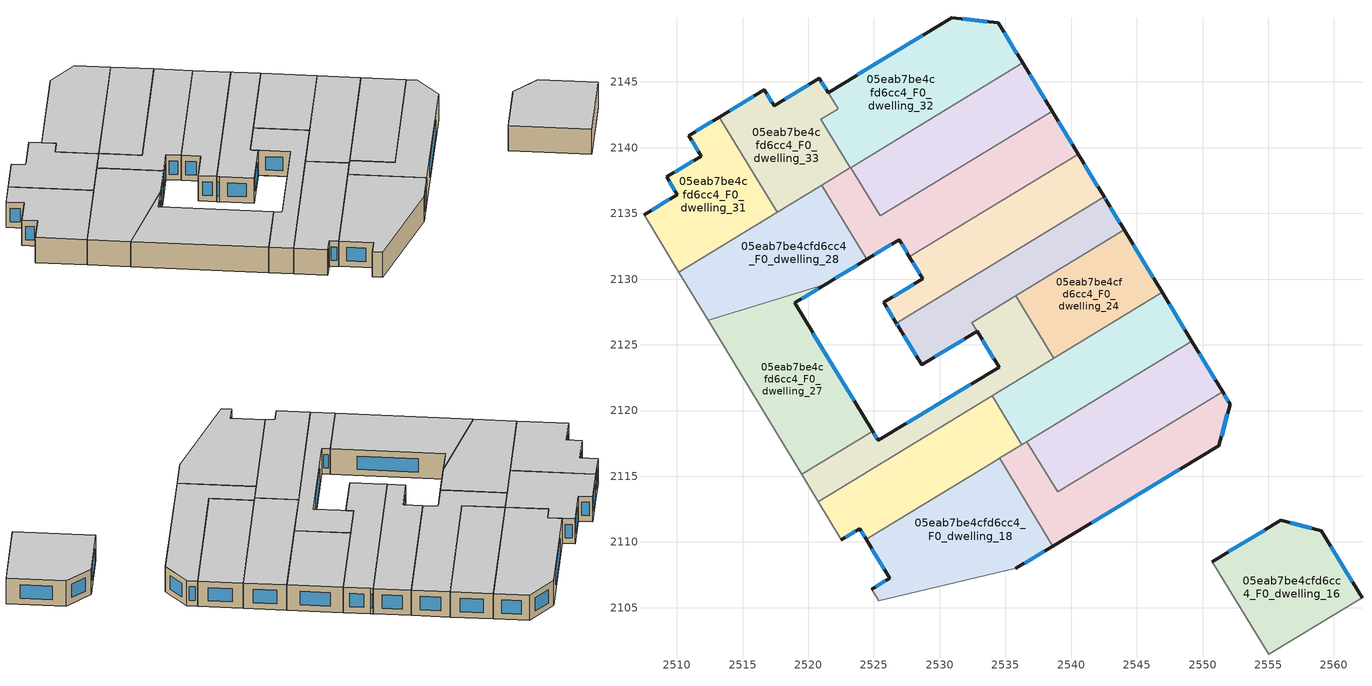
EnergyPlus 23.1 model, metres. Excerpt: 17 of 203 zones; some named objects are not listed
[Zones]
05eab7be4cfd6cc4_F0_dwelling_16
 floor ground (EU_floor_Construction): 2559.04,2110.85 2562.14,2105.76 2555.05,2101.46 2550.76,2108.51 2555.94,2111.64 z0
 wall outside (EU_wall_Construction): 2562.14,2105.76 2559.04,2110.85 2555.94,2111.64 2550.76,2108.51 z0:3
 wall to 05eab7be4cfd6cc4_F0_dwelling_14 (EU_wall_Construction): 2550.76,2108.51 2555.05,2101.46 z0:3
 wall to 05eab7be4cfd6cc4_F0_dwelling_13 (EU_wall_Construction): 2555.05,2101.46 2562.14,2105.76 z0:3
 window (EU_Window_Construction): 2554.72,2110.91 2551.97,2109.25 / 2558.31,2111.04 2556.67,2111.46 / 2561.41,2106.96 2559.77,2109.66 z0.7:2.3
 ceiling to 05eab7be4cfd6cc4_F1_dwelling_16 (EU_floor_Construction): 2562.14,2105.76 2559.04,2110.85 2555.94,2111.64 2550.76,2108.51 2555.05,2101.46 z3
05eab7be4cfd6cc4_F0_dwelling_18
 floor ground (EU_floor_Construction): 2534.55,2116.36 2538.61,2109.68 2535.8,2107.98 2525.36,2105.53 2524.82,2106.41 2526.2,2107.24 2524.4,2110.19 z0
 wall outside (EU_wall_Construction): 2524.4,2110.19 2526.2,2107.24 2524.82,2106.41 / 2535.8,2107.98 2538.61,2109.68 z0:3
 wall to 05eab7be4cfd6cc4_F0_dwelling_19 (EU_wall_Construction): 2538.61,2109.68 2534.55,2116.36 z0:3
 wall to 05eab7be4cfd6cc4_F0_dwelling_17 (EU_wall_Construction): 2525.36,2105.53 2535.8,2107.98 z0:3
 wall adiabatic (EU_wall_Construction): 2524.82,2106.41 2525.36,2105.53 z0:3
 wall to 05eab7be4cfd6cc4_F0_dwelling_21 (EU_wall_Construction): 2534.55,2116.36 2524.4,2110.19 z0:3
 window (EU_Window_Construction): 2525.88,2107.04 2525.15,2106.6 / 2524.83,2109.5 2525.78,2107.93 / 2536.46,2108.38 2537.95,2109.29 z0.7:2.3
 ceiling to 05eab7be4cfd6cc4_F1_dwelling_18 (EU_floor_Construction): 2535.8,2107.98 2538.61,2109.68 2534.55,2116.36 2524.4,2110.19 2526.2,2107.24 2524.82,2106.41 2525.36,2105.53 z3
05eab7be4cfd6cc4_F0_dwelling_19
 floor ground (EU_floor_Construction): 2551.52,2121.44 2552.1,2120.49 2551.25,2117.32 2538.61,2109.68 2534.55,2116.36 2536.64,2117.63 2538.97,2113.8 z0
 wall outside (EU_wall_Construction): 2538.61,2109.68 2551.25,2117.32 2552.1,2120.49 2551.52,2121.44 z0:3
 wall to 05eab7be4cfd6cc4_F0_dwelling_20 (EU_wall_Construction): 2551.52,2121.44 2538.97,2113.8 2536.64,2117.63 z0:3
 wall to 05eab7be4cfd6cc4_F0_dwelling_22 (EU_wall_Construction): 2536.64,2117.63 2536.26,2117.4 z0:3
 wall to 05eab7be4cfd6cc4_F0_dwelling_21 (EU_wall_Construction): 2536.26,2117.4 2534.55,2116.36 z0:3
 window (EU_Window_Construction): 2541.58,2111.48 2548.28,2115.52 / 2551.97,2120.71 2551.66,2121.21 / 2551.45,2118.06 2551.9,2119.74 z0.7:2.3
 ceiling to 05eab7be4cfd6cc4_F1_dwelling_19 (EU_floor_Construction): 2551.25,2117.32 2552.1,2120.49 2551.52,2121.44 2538.97,2113.8 2536.64,2117.63 2534.55,2116.36 2538.61,2109.68 z3
05eab7be4cfd6cc4_F0_dwelling_20
 floor ground (EU_floor_Construction): 2549.2,2125.27 2551.52,2121.44 2538.97,2113.8 2536.64,2117.63 z0
 wall outside (EU_wall_Construction): 2551.52,2121.44 2549.2,2125.27 z0:3
 wall to 05eab7be4cfd6cc4_F0_dwelling_22 (EU_wall_Construction): 2549.2,2125.27 2536.64,2117.63 z0:3
 window (EU_Window_Construction): 2550.98,2122.34 2549.74,2124.37 z0.7:2.3
 ceiling to 05eab7be4cfd6cc4_F1_dwelling_20 (EU_floor_Construction): 2551.52,2121.44 2549.2,2125.27 2536.64,2117.63 2538.97,2113.8 z3
05eab7be4cfd6cc4_F0_dwelling_21
 floor ground (EU_floor_Construction): 2534,2121.12 2536.26,2117.4 2524.4,2110.19 2523.91,2111.01 2522.53,2110.18 2520.77,2113.07 z0
 wall outside (EU_wall_Construction): 2522.53,2110.18 2523.91,2111.01 2524.4,2110.19 z0:3
 wall adiabatic (EU_wall_Construction): 2520.77,2113.07 2522.53,2110.18 z0:3
 wall to 05eab7be4cfd6cc4_F0_dwelling_22 (EU_wall_Construction): 2536.26,2117.4 2534,2121.12 z0:3
 wall to 05eab7be4cfd6cc4_F0_dwelling_23 (EU_wall_Construction): 2534,2121.12 2520.77,2113.07 z0:3
 window (EU_Window_Construction): 2522.85,2110.37 2523.58,2110.81 / 2524.02,2110.82 2524.29,2110.38 z0.7:2.3
 ceiling to 05eab7be4cfd6cc4_F1_dwelling_21 (EU_floor_Construction): 2536.26,2117.4 2534,2121.12 2520.77,2113.07 2522.53,2110.18 2523.91,2111.01 2524.4,2110.19 z3
05eab7be4cfd6cc4_F0_dwelling_22
 floor ground (EU_floor_Construction): 2546.94,2128.98 2549.2,2125.27 2536.26,2117.4 2534,2121.12 z0
 wall outside (EU_wall_Construction): 2549.2,2125.27 2546.94,2128.98 z0:3
 wall to 05eab7be4cfd6cc4_F0_dwelling_24 (EU_wall_Construction): 2546.94,2128.98 2538.69,2123.97 z0:3
 wall to 05eab7be4cfd6cc4_F0_dwelling_23 (EU_wall_Construction): 2538.69,2123.97 2534,2121.12 z0:3
 window (EU_Window_Construction): 2548.66,2126.14 2547.47,2128.11 z0.7:2.3
 ceiling to 05eab7be4cfd6cc4_F1_dwelling_22 (EU_floor_Construction): 2549.2,2125.27 2546.94,2128.98 2534,2121.12 2536.26,2117.4 z3
05eab7be4cfd6cc4_F0_dwelling_23
 floor ground (EU_floor_Construction): 2535.79,2128.73 2538.69,2123.97 2520.77,2113.07 2519.5,2115.16 2524.89,2118.44 2525.32,2117.74 2534.52,2123.29 2532.45,2126.69 z0
 wall outside (EU_wall_Construction): 2532.85,2126.04 2534.52,2123.29 2525.32,2117.74 2524.89,2118.44 z0:3
 wall to 05eab7be4cfd6cc4_F0_dwelling_27 (EU_wall_Construction): 2524.89,2118.44 2519.5,2115.16 z0:3
 wall to 05eab7be4cfd6cc4_F0_dwelling_24 (EU_wall_Construction): 2538.69,2123.97 2535.79,2128.73 z0:3
 wall adiabatic (EU_wall_Construction): 2519.5,2115.16 2520.77,2113.07 z0:3
 wall to 05eab7be4cfd6cc4_F0_dwelling_25 (EU_wall_Construction): 2535.79,2128.73 2532.45,2126.69 2532.85,2126.04 z0:3
 window (EU_Window_Construction): 2525.22,2117.9 2524.99,2118.28 / 2532.36,2121.99 2527.48,2119.04 / 2533.24,2125.39 2534.12,2123.93 z0.7:2.3
 ceiling to 05eab7be4cfd6cc4_F1_dwelling_23 (EU_floor_Construction): 2538.69,2123.97 2535.79,2128.73 2532.45,2126.69 2534.52,2123.29 2525.32,2117.74 2524.89,2118.44 2519.5,2115.16 2520.77,2113.07 z3
05eab7be4cfd6cc4_F0_dwelling_24
 floor ground (EU_floor_Construction): 2544.04,2133.74 2546.94,2128.98 2538.69,2123.97 2535.79,2128.73 z0
 wall outside (EU_wall_Construction): 2546.94,2128.98 2544.04,2133.74 z0:3
 wall to 05eab7be4cfd6cc4_F0_dwelling_25 (EU_wall_Construction): 2544.04,2133.74 2535.8,2128.73 z0:3
 window (EU_Window_Construction): 2546.26,2130.1 2544.72,2132.62 z0.7:2.3
 ceiling to 05eab7be4cfd6cc4_F1_dwelling_24 (EU_floor_Construction): 2546.94,2128.98 2544.04,2133.74 2535.79,2128.73 2538.69,2123.97 z3
05eab7be4cfd6cc4_F0_dwelling_25
 floor ground (EU_floor_Construction): 2542.66,2136.01 2544.04,2133.74 2532.44,2126.69 2532.84,2126.03 2528.63,2123.49 2526.86,2126.4 2526.71,2126.66 2542.51,2136.27 z0
 wall outside (EU_wall_Construction): 2526.71,2126.66 2526.86,2126.4 2528.63,2123.49 2532.84,2126.03 / 2544.04,2133.74 2542.66,2136.01 2542.51,2136.27 z0:3
 wall to 05eab7be4cfd6cc4_F0_dwelling_26 (EU_wall_Construction): 2542.51,2136.27 2526.71,2126.66 z0:3
 window (EU_Window_Construction): 2526.74,2126.6 2526.83,2126.46 / 2542.63,2136.07 2542.55,2136.21 / 2543.72,2134.27 2542.99,2135.48 / 2529.62,2124.09 2531.85,2125.44 / 2527.28,2125.72 2528.21,2124.17 z0.7:2.3
 ceiling to 05eab7be4cfd6cc4_F1_dwelling_25 (EU_floor_Construction): 2544.04,2133.74 2542.66,2136.01 2542.51,2136.27 2526.71,2126.66 2526.86,2126.4 2528.63,2123.49 2532.84,2126.03 2532.44,2126.69 z3
05eab7be4cfd6cc4_F0_dwelling_26
 floor ground (EU_floor_Construction): 2540.54,2139.5 2542.51,2136.27 2526.71,2126.66 2525.76,2128.22 2528.72,2130.02 2527.7,2131.7 z0
 wall outside (EU_wall_Construction): 2527.7,2131.7 2528.72,2130.02 2525.76,2128.22 2526.71,2126.66 / 2542.51,2136.27 2540.54,2139.5 z0:3
 wall to 05eab7be4cfd6cc4_F0_dwelling_29 (EU_wall_Construction): 2540.54,2139.5 2527.7,2131.7 z0:3
 window (EU_Window_Construction): 2528.03,2129.59 2526.45,2128.64 / 2527.94,2131.3 2528.48,2130.41 / 2542.05,2137.03 2541,2138.74 / 2525.98,2127.85 2526.48,2127.02 z0.7:2.3
 ceiling to 05eab7be4cfd6cc4_F1_dwelling_26 (EU_floor_Construction): 2542.51,2136.27 2540.54,2139.5 2527.7,2131.7 2528.72,2130.02 2525.76,2128.22 2526.71,2126.66 z3
05eab7be4cfd6cc4_F0_dwelling_27
 floor ground (EU_floor_Construction): 2521.33,2129.61 2518.97,2128.19 2524.89,2118.44 2519.5,2115.16 2512.39,2126.86 z0
 wall outside (EU_wall_Construction): 2524.89,2118.44 2518.97,2128.19 2521.33,2129.61 z0:3
 wall adiabatic (EU_wall_Construction): 2512.39,2126.86 2519.5,2115.16 z0:3
 wall to 05eab7be4cfd6cc4_F0_dwelling_28 (EU_wall_Construction): 2521.33,2129.61 2512.39,2126.86 z0:3
 window (EU_Window_Construction): 2519.53,2128.52 2520.77,2129.28 / 2523.5,2120.73 2520.36,2125.9 z0.7:2.3
 ceiling to 05eab7be4cfd6cc4_F1_dwelling_27 (EU_floor_Construction): 2524.89,2118.44 2518.97,2128.19 2521.33,2129.61 2512.39,2126.86 2519.5,2115.16 z3
05eab7be4cfd6cc4_F0_dwelling_28
 floor ground (EU_floor_Construction): 2521.03,2137.15 2524.46,2131.51 2521.33,2129.61 2512.39,2126.86 2510.16,2130.54 z0
 wall outside (EU_wall_Construction): 2521.33,2129.61 2524.46,2131.51 z0:3
 wall to 05eab7be4cfd6cc4_F0_dwelling_29 (EU_wall_Construction): 2524.46,2131.51 2521.03,2137.15 z0:3
 wall adiabatic (EU_wall_Construction): 2510.16,2130.54 2512.39,2126.86 z0:3
 wall to 05eab7be4cfd6cc4_F0_dwelling_31 (EU_wall_Construction): 2517.64,2135.08 2510.16,2130.54 z0:3
 wall to 05eab7be4cfd6cc4_F0_dwelling_33 (EU_wall_Construction): 2521.03,2137.15 2517.64,2135.08 z0:3
 window (EU_Window_Construction): 2522.06,2130.06 2523.72,2131.06 z0.7:2.3
 ceiling to 05eab7be4cfd6cc4_F1_dwelling_28 (EU_floor_Construction): 2521.33,2129.61 2524.46,2131.51 2521.03,2137.15 2510.16,2130.54 2512.39,2126.86 z3
05eab7be4cfd6cc4_F0_dwelling_29
 floor ground (EU_floor_Construction): 2538.55,2142.77 2540.54,2139.5 2527.7,2131.7 2526.91,2133 2524.46,2131.51 2521.03,2137.15 2523.12,2138.42 2523.24,2138.49 2525.47,2134.82 z0
 wall outside (EU_wall_Construction): 2540.54,2139.5 2538.55,2142.77 / 2524.46,2131.51 2526.91,2133 2527.7,2131.7 z0:3
 wall to 05eab7be4cfd6cc4_F0_dwelling_30 (EU_wall_Construction): 2538.55,2142.77 2525.47,2134.82 2523.24,2138.49 z0:3
 wall to 05eab7be4cfd6cc4_F0_dwelling_33 (EU_wall_Construction): 2523.2,2138.47 2523.12,2138.42 2521.03,2137.15 z0:3
 wall to 05eab7be4cfd6cc4_F0_dwelling_32 (EU_wall_Construction): 2523.24,2138.49 2523.21,2138.47 z0:3
 window (EU_Window_Construction): 2540.07,2140.27 2539.02,2142 / 2527.1,2132.69 2527.52,2132 / 2525.03,2131.86 2526.34,2132.65 z0.7:2.3
 ceiling to 05eab7be4cfd6cc4_F1_dwelling_29 (EU_floor_Construction): 2540.54,2139.5 2538.55,2142.77 2525.47,2134.82 2523.24,2138.49 2523.12,2138.42 2521.03,2137.15 2524.46,2131.51 2526.91,2133 2527.7,2131.7 z3
05eab7be4cfd6cc4_F0_dwelling_30
 floor ground (EU_floor_Construction): 2536.32,2146.45 2538.55,2142.77 2525.47,2134.82 2523.24,2138.49 z0
 wall outside (EU_wall_Construction): 2538.55,2142.77 2536.32,2146.45 z0:3
 wall to 05eab7be4cfd6cc4_F0_dwelling_32 (EU_wall_Construction): 2536.32,2146.45 2523.24,2138.49 z0:3
 window (EU_Window_Construction): 2538.03,2143.63 2536.85,2145.58 z0.7:2.3
 ceiling to 05eab7be4cfd6cc4_F1_dwelling_30 (EU_floor_Construction): 2538.55,2142.77 2536.32,2146.45 2523.24,2138.49 2525.47,2134.82 z3
05eab7be4cfd6cc4_F0_dwelling_31
 floor ground (EU_floor_Construction): 2513.23,2142.33 2517.64,2135.08 2510.16,2130.54 2507.51,2134.9 2510.04,2136.43 2509.22,2137.77 2511.86,2139.36 2510.91,2140.92 z0
 wall outside (EU_wall_Construction): 2513.23,2142.33 2510.91,2140.92 2511.86,2139.36 2509.22,2137.77 2510.04,2136.43 2507.51,2134.9 z0:3
 wall to 05eab7be4cfd6cc4_F0_dwelling_33 (EU_wall_Construction): 2517.64,2135.08 2513.23,2142.33 z0:3
 wall adiabatic (EU_wall_Construction): 2507.51,2134.9 2510.16,2130.54 z0:3
 window (EU_Window_Construction): 2512.69,2142 2511.45,2141.25 / 2509.44,2136.07 2508.1,2135.26 / 2509.41,2137.46 2509.84,2136.74 / 2511.24,2138.99 2509.84,2138.14 / 2511.13,2140.55 2511.63,2139.73 z0.7:2.3
 ceiling to 05eab7be4cfd6cc4_F1_dwelling_31 (EU_floor_Construction): 2517.64,2135.08 2513.23,2142.33 2510.91,2140.92 2511.86,2139.36 2509.22,2137.77 2510.04,2136.43 2507.51,2134.9 2510.16,2130.54 z3
05eab7be4cfd6cc4_F0_dwelling_32
 floor ground (EU_floor_Construction): 2534.46,2149.5 2536.32,2146.45 2523.21,2138.47 2520.97,2142.15 2522.27,2142.95 2521.51,2144.2 2530.93,2149.89 z0
 wall outside (EU_wall_Construction): 2536.32,2146.45 2534.46,2149.5 2530.93,2149.89 2521.51,2144.2 z0:3
 wall to 05eab7be4cfd6cc4_F0_dwelling_33 (EU_wall_Construction): 2522.26,2142.94 2520.97,2142.15 2523.21,2138.47 / 2521.51,2144.2 2522.27,2142.95 z0:3
 window (EU_Window_Construction): 2528.72,2148.55 2523.72,2145.53 / 2533.63,2149.59 2531.76,2149.8 / 2535.88,2147.16 2534.9,2148.78 z0.7:2.3
 ceiling to 05eab7be4cfd6cc4_F1_dwelling_32 (EU_floor_Construction): 2536.32,2146.45 2534.46,2149.5 2530.93,2149.89 2521.51,2144.2 2522.27,2142.95 2520.97,2142.15 2523.21,2138.47 z3
05eab7be4cfd6cc4_F0_dwelling_33
 floor ground (EU_floor_Construction): 2520.86,2145.27 2522.26,2142.94 2520.97,2142.15 2523.21,2138.47 2517.64,2135.08 2513.23,2142.33 2516.67,2144.4 2517.41,2143.18 z0
 wall outside (EU_wall_Construction): 2521.51,2144.19 2520.86,2145.27 2517.41,2143.18 2516.67,2144.4 2513.23,2142.33 z0:3
 window (EU_Window_Construction): 2517.23,2143.47 2516.84,2144.12 / 2520.05,2144.78 2518.22,2143.67 / 2515.86,2143.92 2514.04,2142.81 / 2521.35,2144.45 2521.01,2145.01 z0.7:2.3
 ceiling to 05eab7be4cfd6cc4_F1_dwelling_33 (EU_floor_Construction): 2523.21,2138.47 2520.97,2142.15 2522.26,2142.94 2520.86,2145.27 2517.41,2143.18 2516.67,2144.4 2513.23,2142.33 2517.64,2135.08 z3
[Building]
EU S2 Campaign: North Axis=0; Terrain=City; Solar Distribution=FullExterior
[Site:Location]
Budapest.Ferenc.Liszt.Intl.AP: Latitude=47.437; Longitude=19.256; Time Zone=1; Elevation=185
[SizingPeriod:WeatherFileDays]
AnnualSizingPeriod: Begin Month=1; Begin Day of Month=1; End Month=12; End Day of Month=31; Day of Week for Start Day=Monday; Use Weather File Daylight Saving Period=No; Use Weather File Rain and Snow Indicators=No
[MATERIAL]
EU_InternalMass_Material: Roughness=MediumRough; Thickness=0.1; Conductivity=1; Density=1800; Specific Heat=900; Thermal Absorptance=0.9; Solar Absorptance=0.7; Visible Absorptance=0.7
[MATERIAL:NOMASS] Roughness=MediumRough; Thermal Absorptance=0.9; Solar Absorptance=0.7; Visible Absorptance=0.7
Name | Thermal Resistance
EU_wall_NoMass | 0.832559
EU_floor_NoMass | 0.872794
[WINDOWMATERIAL:SIMPLEGLAZINGSYSTEM]
EU_Window_SimpleGlazing: UFactor=2.79869; Solar Heat Gain Coefficient=0.75; Visible Transmittance=0.75
[CONSTRUCTION]
EU_wall_Construction: EU_wall_NoMass
EU_floor_Construction: EU_floor_NoMass
EU_Window_Construction: EU_Window_SimpleGlazing
EU_InternalMass_Construction: EU_InternalMass_Material
[ZONE] Type=1; Multiplier=1; Ceiling Height=autocalculate; Floor Area=autocalculate; Part of Total Floor Area=Yes
Name | Volume
05eab7be4cfd6cc4_F0_dwelling_16 | 197.509
05eab7be4cfd6cc4_F0_dwelling_18 | 248.392
05eab7be4cfd6cc4_F0_dwelling_19 | 197.486
05eab7be4cfd6cc4_F0_dwelling_20; 05eab7be4cfd6cc4_F0_dwelling_30 | 197.505
05eab7be4cfd6cc4_F0_dwelling_21 | 197.489
05eab7be4cfd6cc4_F0_dwelling_22 | 197.493
05eab7be4cfd6cc4_F0_dwelling_23 | 163.405
05eab7be4cfd6cc4_F0_dwelling_24 | 161.257
05eab7be4cfd6cc4_F0_dwelling_25 | 175.091
05eab7be4cfd6cc4_F0_dwelling_26 | 189.827
05eab7be4cfd6cc4_F0_dwelling_27 | 247.019
05eab7be4cfd6cc4_F0_dwelling_28 | 220.495
05eab7be4cfd6cc4_F0_dwelling_29 | 225.489
05eab7be4cfd6cc4_F0_dwelling_31 | 175.921
05eab7be4cfd6cc4_F0_dwelling_32 | 249.286
05eab7be4cfd6cc4_F0_dwelling_33 | 167.277
[INTERNALMASS] Construction=EU_InternalMass_Construction
Name | Zone or ZoneList | Surface Area
05eab7be4cfd6cc4_F0_dwelling_16_EU_InternalMass | 05eab7be4cfd6cc4_F0_dwelling_16 | 65.8377
05eab7be4cfd6cc4_F0_dwelling_18_EU_InternalMass | 05eab7be4cfd6cc4_F0_dwelling_18 | 82.7974
05eab7be4cfd6cc4_F0_dwelling_19_EU_InternalMass | 05eab7be4cfd6cc4_F0_dwelling_19 | 65.8289
05eab7be4cfd6cc4_F0_dwelling_20_EU_InternalMass | 05eab7be4cfd6cc4_F0_dwelling_20 | 65.8364
05eab7be4cfd6cc4_F0_dwelling_21_EU_InternalMass | 05eab7be4cfd6cc4_F0_dwelling_21 | 65.8295
05eab7be4cfd6cc4_F0_dwelling_22_EU_InternalMass | 05eab7be4cfd6cc4_F0_dwelling_22 | 65.8315
05eab7be4cfd6cc4_F0_dwelling_23_EU_InternalMass | 05eab7be4cfd6cc4_F0_dwelling_23 | 54.4768
05eab7be4cfd6cc4_F0_dwelling_24_EU_InternalMass | 05eab7be4cfd6cc4_F0_dwelling_24 | 53.7534
05eab7be4cfd6cc4_F0_dwelling_25_EU_InternalMass | 05eab7be4cfd6cc4_F0_dwelling_25 | 58.3621
05eab7be4cfd6cc4_F0_dwelling_26_EU_InternalMass | 05eab7be4cfd6cc4_F0_dwelling_26 | 63.2723
05eab7be4cfd6cc4_F0_dwelling_27_EU_InternalMass | 05eab7be4cfd6cc4_F0_dwelling_27 | 82.3386
05eab7be4cfd6cc4_F0_dwelling_28_EU_InternalMass | 05eab7be4cfd6cc4_F0_dwelling_28 | 73.4946
05eab7be4cfd6cc4_F0_dwelling_29_EU_InternalMass | 05eab7be4cfd6cc4_F0_dwelling_29 | 75.1689
05eab7be4cfd6cc4_F0_dwelling_30_EU_InternalMass | 05eab7be4cfd6cc4_F0_dwelling_30 | 65.8347
05eab7be4cfd6cc4_F0_dwelling_31_EU_InternalMass | 05eab7be4cfd6cc4_F0_dwelling_31 | 58.6348
05eab7be4cfd6cc4_F0_dwelling_32_EU_InternalMass | 05eab7be4cfd6cc4_F0_dwelling_32 | 83.0961
05eab7be4cfd6cc4_F0_dwelling_33_EU_InternalMass | 05eab7be4cfd6cc4_F0_dwelling_33 | 55.7716
[OTHEREQUIPMENT] Fuel Type=Electricity; Design Level Calculation Method=Watts/Area; Power per Zone Floor Area=1; Fraction Latent=0; Fraction Radiant=0; Fraction Lost=0; Carbon Dioxide Generation Rate=0; EndUse Subcategory=EU_Step8_InternalGains
Name | Zone or ZoneList or Space or SpaceList | Schedule
EU_Step8_InternalGain_05eab7be4cfd6cc4_F0_dwelling_16_f000 | 05eab7be4cfd6cc4_F0_dwelling_16 | EU_Step8_GainSchedule_05eab7be4cfd6cc4_F0_dwelling_16_f000
EU_Step8_InternalGain_05eab7be4cfd6cc4_F0_dwelling_18_f000 | 05eab7be4cfd6cc4_F0_dwelling_18 | EU_Step8_GainSchedule_05eab7be4cfd6cc4_F0_dwelling_18_f000
EU_Step8_InternalGain_05eab7be4cfd6cc4_F0_dwelling_19_f000 | 05eab7be4cfd6cc4_F0_dwelling_19 | EU_Step8_GainSchedule_05eab7be4cfd6cc4_F0_dwelling_19_f000
EU_Step8_InternalGain_05eab7be4cfd6cc4_F0_dwelling_20_f000 | 05eab7be4cfd6cc4_F0_dwelling_20 | EU_Step8_GainSchedule_05eab7be4cfd6cc4_F0_dwelling_20_f000
EU_Step8_InternalGain_05eab7be4cfd6cc4_F0_dwelling_21_f000 | 05eab7be4cfd6cc4_F0_dwelling_21 | EU_Step8_GainSchedule_05eab7be4cfd6cc4_F0_dwelling_21_f000
EU_Step8_InternalGain_05eab7be4cfd6cc4_F0_dwelling_22_f000 | 05eab7be4cfd6cc4_F0_dwelling_22 | EU_Step8_GainSchedule_05eab7be4cfd6cc4_F0_dwelling_22_f000
EU_Step8_InternalGain_05eab7be4cfd6cc4_F0_dwelling_23_f000 | 05eab7be4cfd6cc4_F0_dwelling_23 | EU_Step8_GainSchedule_05eab7be4cfd6cc4_F0_dwelling_23_f000
EU_Step8_InternalGain_05eab7be4cfd6cc4_F0_dwelling_24_f000 | 05eab7be4cfd6cc4_F0_dwelling_24 | EU_Step8_GainSchedule_05eab7be4cfd6cc4_F0_dwelling_24_f000
EU_Step8_InternalGain_05eab7be4cfd6cc4_F0_dwelling_25_f000 | 05eab7be4cfd6cc4_F0_dwelling_25 | EU_Step8_GainSchedule_05eab7be4cfd6cc4_F0_dwelling_25_f000
EU_Step8_InternalGain_05eab7be4cfd6cc4_F0_dwelling_26_f000 | 05eab7be4cfd6cc4_F0_dwelling_26 | EU_Step8_GainSchedule_05eab7be4cfd6cc4_F0_dwelling_26_f000
EU_Step8_InternalGain_05eab7be4cfd6cc4_F0_dwelling_27_f000 | 05eab7be4cfd6cc4_F0_dwelling_27 | EU_Step8_GainSchedule_05eab7be4cfd6cc4_F0_dwelling_27_f000
EU_Step8_InternalGain_05eab7be4cfd6cc4_F0_dwelling_28_f000 | 05eab7be4cfd6cc4_F0_dwelling_28 | EU_Step8_GainSchedule_05eab7be4cfd6cc4_F0_dwelling_28_f000
EU_Step8_InternalGain_05eab7be4cfd6cc4_F0_dwelling_29_f000 | 05eab7be4cfd6cc4_F0_dwelling_29 | EU_Step8_GainSchedule_05eab7be4cfd6cc4_F0_dwelling_29_f000
EU_Step8_InternalGain_05eab7be4cfd6cc4_F0_dwelling_30_f000 | 05eab7be4cfd6cc4_F0_dwelling_30 | EU_Step8_GainSchedule_05eab7be4cfd6cc4_F0_dwelling_30_f000
EU_Step8_InternalGain_05eab7be4cfd6cc4_F0_dwelling_31_f000 | 05eab7be4cfd6cc4_F0_dwelling_31 | EU_Step8_GainSchedule_05eab7be4cfd6cc4_F0_dwelling_31_f000
EU_Step8_InternalGain_05eab7be4cfd6cc4_F0_dwelling_32_f000 | 05eab7be4cfd6cc4_F0_dwelling_32 | EU_Step8_GainSchedule_05eab7be4cfd6cc4_F0_dwelling_32_f000
EU_Step8_InternalGain_05eab7be4cfd6cc4_F0_dwelling_33_f000 | 05eab7be4cfd6cc4_F0_dwelling_33 | EU_Step8_GainSchedule_05eab7be4cfd6cc4_F0_dwelling_33_f000
[ZONEVENTILATION:DESIGNFLOWRATE] Schedule=EU_AlwaysOn; Design Flow Rate Calculation Method=AirChanges/Hour; Air Changes per Hour=0.475469; Ventilation Type=Natural; Fan Pressure Rise=0; Fan Total Efficiency=1; Constant Term Coefficient=1; Temperature Term Coefficient=0; Velocity Term Coefficient=0; Velocity Squared Term Coefficient=0; Minimum Indoor Temperature=-100; Maximum Indoor Temperature=100; Delta Temperature=-100; Minimum Outdoor Temperature=-100; Maximum Outdoor Temperature=100; Maximum Wind Speed=40
Name | Zone or ZoneList or Space or SpaceList
EU_ConstantAir_05eab7be4cfd6cc4_F0_dwelling_16 | 05eab7be4cfd6cc4_F0_dwelling_16
EU_ConstantAir_05eab7be4cfd6cc4_F0_dwelling_18 | 05eab7be4cfd6cc4_F0_dwelling_18
EU_ConstantAir_05eab7be4cfd6cc4_F0_dwelling_19 | 05eab7be4cfd6cc4_F0_dwelling_19
EU_ConstantAir_05eab7be4cfd6cc4_F0_dwelling_20 | 05eab7be4cfd6cc4_F0_dwelling_20
EU_ConstantAir_05eab7be4cfd6cc4_F0_dwelling_21 | 05eab7be4cfd6cc4_F0_dwelling_21
EU_ConstantAir_05eab7be4cfd6cc4_F0_dwelling_22 | 05eab7be4cfd6cc4_F0_dwelling_22
EU_ConstantAir_05eab7be4cfd6cc4_F0_dwelling_23 | 05eab7be4cfd6cc4_F0_dwelling_23
EU_ConstantAir_05eab7be4cfd6cc4_F0_dwelling_24 | 05eab7be4cfd6cc4_F0_dwelling_24
EU_ConstantAir_05eab7be4cfd6cc4_F0_dwelling_25 | 05eab7be4cfd6cc4_F0_dwelling_25
EU_ConstantAir_05eab7be4cfd6cc4_F0_dwelling_26 | 05eab7be4cfd6cc4_F0_dwelling_26
EU_ConstantAir_05eab7be4cfd6cc4_F0_dwelling_27 | 05eab7be4cfd6cc4_F0_dwelling_27
EU_ConstantAir_05eab7be4cfd6cc4_F0_dwelling_28 | 05eab7be4cfd6cc4_F0_dwelling_28
EU_ConstantAir_05eab7be4cfd6cc4_F0_dwelling_29 | 05eab7be4cfd6cc4_F0_dwelling_29
EU_ConstantAir_05eab7be4cfd6cc4_F0_dwelling_30 | 05eab7be4cfd6cc4_F0_dwelling_30
EU_ConstantAir_05eab7be4cfd6cc4_F0_dwelling_31 | 05eab7be4cfd6cc4_F0_dwelling_31
EU_ConstantAir_05eab7be4cfd6cc4_F0_dwelling_32 | 05eab7be4cfd6cc4_F0_dwelling_32
EU_ConstantAir_05eab7be4cfd6cc4_F0_dwelling_33 | 05eab7be4cfd6cc4_F0_dwelling_33
[HVACTEMPLATE:ZONE:IDEALLOADSAIRSYSTEM] System Availability Schedule=EU_AlwaysOn; Maximum Heating Supply Air Temperature=50; Minimum Cooling Supply Air Temperature=13; Maximum Heating Supply Air Humidity Ratio=0.0156; Minimum Cooling Supply Air Humidity Ratio=0.0077; Heating Limit=NoLimit; Cooling Limit=NoLimit; Heating Availability Schedule=EU_AlwaysOn; Cooling Availability Schedule=EU_CoolingOff; Dehumidification Control Type=ConstantSensibleHeatRatio; Cooling Sensible Heat Ratio=0.7; Dehumidification Setpoint=60; Humidification Control Type=None; Humidification Setpoint=30; Outdoor Air Method=None; Outdoor Air Flow Rate per Person=0.00944; Outdoor Air Flow Rate per Zone Floor Area=0; Outdoor Air Flow Rate per Zone=0; Demand Controlled Ventilation Type=None; Outdoor Air Economizer Type=NoEconomizer; Heat Recovery Type=None; Sensible Heat Recovery Effectiveness=0.7; Latent Heat Recovery Effectiveness=0.65
Name | Template Thermostat
05eab7be4cfd6cc4_F0_dwelling_16 | EU_HeatOnly_05eab7be4cfd6cc4_F0_dwelling_16
05eab7be4cfd6cc4_F0_dwelling_18 | EU_HeatOnly_05eab7be4cfd6cc4_F0_dwelling_18
05eab7be4cfd6cc4_F0_dwelling_19 | EU_HeatOnly_05eab7be4cfd6cc4_F0_dwelling_19
05eab7be4cfd6cc4_F0_dwelling_20 | EU_HeatOnly_05eab7be4cfd6cc4_F0_dwelling_20
05eab7be4cfd6cc4_F0_dwelling_21 | EU_HeatOnly_05eab7be4cfd6cc4_F0_dwelling_21
05eab7be4cfd6cc4_F0_dwelling_22 | EU_HeatOnly_05eab7be4cfd6cc4_F0_dwelling_22
05eab7be4cfd6cc4_F0_dwelling_23 | EU_HeatOnly_05eab7be4cfd6cc4_F0_dwelling_23
05eab7be4cfd6cc4_F0_dwelling_24 | EU_HeatOnly_05eab7be4cfd6cc4_F0_dwelling_24
05eab7be4cfd6cc4_F0_dwelling_25 | EU_HeatOnly_05eab7be4cfd6cc4_F0_dwelling_25
05eab7be4cfd6cc4_F0_dwelling_26 | EU_HeatOnly_05eab7be4cfd6cc4_F0_dwelling_26
05eab7be4cfd6cc4_F0_dwelling_27 | EU_HeatOnly_05eab7be4cfd6cc4_F0_dwelling_27
05eab7be4cfd6cc4_F0_dwelling_28 | EU_HeatOnly_05eab7be4cfd6cc4_F0_dwelling_28
05eab7be4cfd6cc4_F0_dwelling_29 | EU_HeatOnly_05eab7be4cfd6cc4_F0_dwelling_29
05eab7be4cfd6cc4_F0_dwelling_30 | EU_HeatOnly_05eab7be4cfd6cc4_F0_dwelling_30
05eab7be4cfd6cc4_F0_dwelling_31 | EU_HeatOnly_05eab7be4cfd6cc4_F0_dwelling_31
05eab7be4cfd6cc4_F0_dwelling_32 | EU_HeatOnly_05eab7be4cfd6cc4_F0_dwelling_32
05eab7be4cfd6cc4_F0_dwelling_33 | EU_HeatOnly_05eab7be4cfd6cc4_F0_dwelling_33
[SIZING:ZONE] Zone Cooling Design Supply Air Temperature Input Method=SupplyAirTemperature; Zone Cooling Design Supply Air Temperature=13; Zone Heating Design Supply Air Temperature Input Method=SupplyAirTemperature; Zone Heating Design Supply Air Temperature=50; Zone Cooling Design Supply Air Humidity Ratio=0.008; Zone Heating Design Supply Air Humidity Ratio=0.008; Cooling Design Air Flow Method=DesignDay; Cooling Design Air Flow Rate=0; Cooling Minimum Air Flow per Zone Floor Area=0.000762; Cooling Minimum Air Flow=0; Cooling Minimum Air Flow Fraction=0.2; Heating Design Air Flow Method=DesignDay; Heating Design Air Flow Rate=0; Heating Maximum Air Flow per Zone Floor Area=0.002032; Heating Maximum Air Flow=0.141576; Heating Maximum Air Flow Fraction=0.3; Account for Dedicated Outdoor Air System=No; Dedicated Outdoor Air System Control Strategy=NeutralSupplyAir; Dedicated Outdoor Air Low Setpoint Temperature for Design=autosize; Dedicated Outdoor Air High Setpoint Temperature for Design=autosize; Zone Load Sizing Method=Sensible Load Only No Latent Load; Zone Latent Cooling Design Supply Air Humidity Ratio Input Method=HumidityRatioDifference; Zone Cooling Design Supply Air Humidity Ratio Difference=0.005; Zone Latent Heating Design Supply Air Humidity Ratio Input Method=HumidityRatioDifference; Zone Humidification Design Supply Air Humidity Ratio Difference=0.005
05eab7be4cfd6cc4_F0_dwelling_16; 05eab7be4cfd6cc4_F0_dwelling_18; 05eab7be4cfd6cc4_F0_dwelling_19; 05eab7be4cfd6cc4_F0_dwelling_20; 05eab7be4cfd6cc4_F0_dwelling_21; 05eab7be4cfd6cc4_F0_dwelling_22; 05eab7be4cfd6cc4_F0_dwelling_23; 05eab7be4cfd6cc4_F0_dwelling_24; 05eab7be4cfd6cc4_F0_dwelling_25; 05eab7be4cfd6cc4_F0_dwelling_26; 05eab7be4cfd6cc4_F0_dwelling_27; 05eab7be4cfd6cc4_F0_dwelling_28; 05eab7be4cfd6cc4_F0_dwelling_29; 05eab7be4cfd6cc4_F0_dwelling_30; 05eab7be4cfd6cc4_F0_dwelling_31; 05eab7be4cfd6cc4_F0_dwelling_32; 05eab7be4cfd6cc4_F0_dwelling_33
[SCHEDULE:CONSTANT]
Name | Hourly Value
EU_AlwaysOn | 1
EU_CoolingOff | 0
[SCHEDULE:FILE] Column Number=1; Rows to Skip at Top=0; Number of Hours of Data=8760; Column Separator=Comma; Interpolate to Timestep=No; Minutes per Item=60; Adjust Schedule for Daylight Savings=Yes
Name | File
EU_Step8_GainSchedule_05eab7be4cfd6cc4_F0_dwelling_16_f000 | ../../schedules/05eab7be4cfd6cc4/05eab7be4cfd6cc4_F0_dwelling_16_f000_gain.csv
EU_Step8_GainSchedule_05eab7be4cfd6cc4_F0_dwelling_18_f000 | ../../schedules/05eab7be4cfd6cc4/05eab7be4cfd6cc4_F0_dwelling_18_f000_gain.csv
EU_Step8_GainSchedule_05eab7be4cfd6cc4_F0_dwelling_19_f000 | ../../schedules/05eab7be4cfd6cc4/05eab7be4cfd6cc4_F0_dwelling_19_f000_gain.csv
EU_Step8_GainSchedule_05eab7be4cfd6cc4_F0_dwelling_20_f000 | ../../schedules/05eab7be4cfd6cc4/05eab7be4cfd6cc4_F0_dwelling_20_f000_gain.csv
EU_Step8_GainSchedule_05eab7be4cfd6cc4_F0_dwelling_21_f000 | ../../schedules/05eab7be4cfd6cc4/05eab7be4cfd6cc4_F0_dwelling_21_f000_gain.csv
EU_Step8_GainSchedule_05eab7be4cfd6cc4_F0_dwelling_22_f000 | ../../schedules/05eab7be4cfd6cc4/05eab7be4cfd6cc4_F0_dwelling_22_f000_gain.csv
EU_Step8_GainSchedule_05eab7be4cfd6cc4_F0_dwelling_23_f000 | ../../schedules/05eab7be4cfd6cc4/05eab7be4cfd6cc4_F0_dwelling_23_f000_gain.csv
EU_Step8_GainSchedule_05eab7be4cfd6cc4_F0_dwelling_24_f000 | ../../schedules/05eab7be4cfd6cc4/05eab7be4cfd6cc4_F0_dwelling_24_f000_gain.csv
EU_Step8_GainSchedule_05eab7be4cfd6cc4_F0_dwelling_25_f000 | ../../schedules/05eab7be4cfd6cc4/05eab7be4cfd6cc4_F0_dwelling_25_f000_gain.csv
EU_Step8_GainSchedule_05eab7be4cfd6cc4_F0_dwelling_26_f000 | ../../schedules/05eab7be4cfd6cc4/05eab7be4cfd6cc4_F0_dwelling_26_f000_gain.csv
EU_Step8_GainSchedule_05eab7be4cfd6cc4_F0_dwelling_27_f000 | ../../schedules/05eab7be4cfd6cc4/05eab7be4cfd6cc4_F0_dwelling_27_f000_gain.csv
EU_Step8_GainSchedule_05eab7be4cfd6cc4_F0_dwelling_28_f000 | ../../schedules/05eab7be4cfd6cc4/05eab7be4cfd6cc4_F0_dwelling_28_f000_gain.csv
EU_Step8_GainSchedule_05eab7be4cfd6cc4_F0_dwelling_29_f000 | ../../schedules/05eab7be4cfd6cc4/05eab7be4cfd6cc4_F0_dwelling_29_f000_gain.csv
EU_Step8_GainSchedule_05eab7be4cfd6cc4_F0_dwelling_30_f000 | ../../schedules/05eab7be4cfd6cc4/05eab7be4cfd6cc4_F0_dwelling_30_f000_gain.csv
EU_Step8_GainSchedule_05eab7be4cfd6cc4_F0_dwelling_31_f000 | ../../schedules/05eab7be4cfd6cc4/05eab7be4cfd6cc4_F0_dwelling_31_f000_gain.csv
EU_Step8_GainSchedule_05eab7be4cfd6cc4_F0_dwelling_32_f000 | ../../schedules/05eab7be4cfd6cc4/05eab7be4cfd6cc4_F0_dwelling_32_f000_gain.csv
EU_Step8_GainSchedule_05eab7be4cfd6cc4_F0_dwelling_33_f000 | ../../schedules/05eab7be4cfd6cc4/05eab7be4cfd6cc4_F0_dwelling_33_f000_gain.csv
